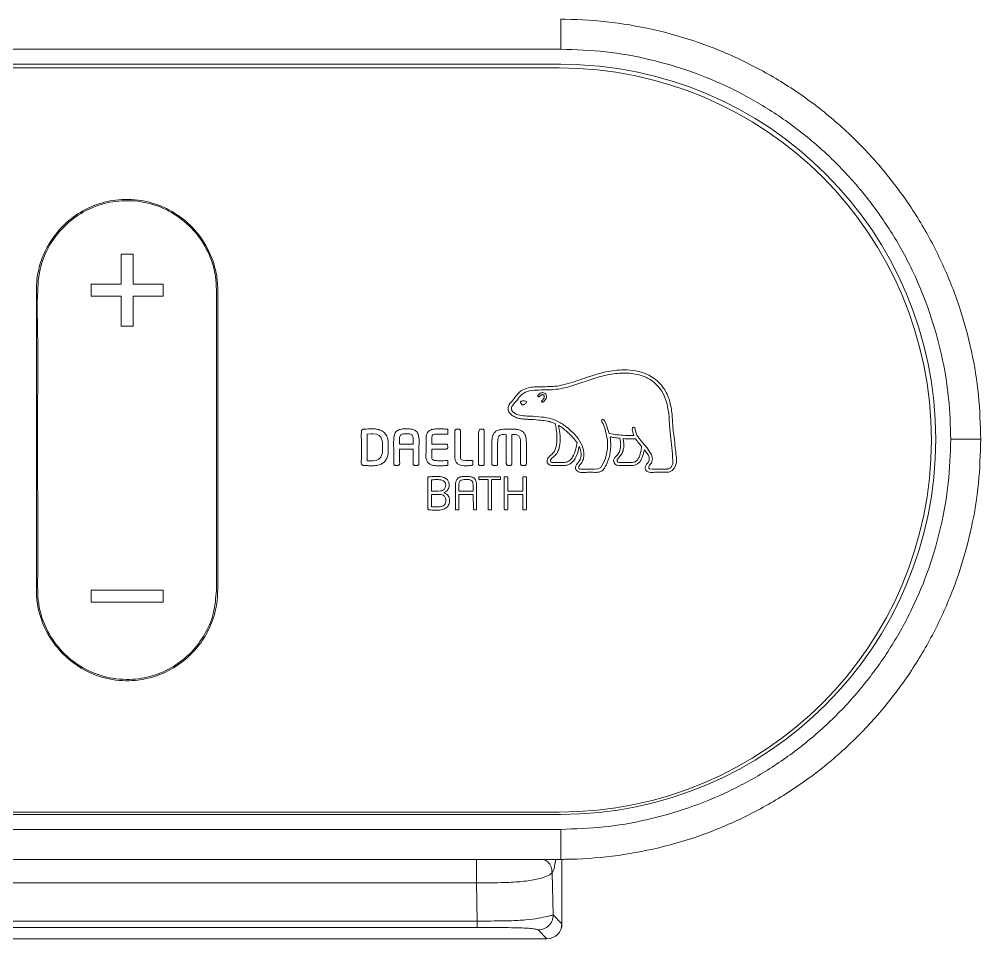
# Model space of a CAD drawing. Extents: x -1671 to 824, y 68 to 2359.
# Drawn here: x -716.7 to -652.6, y 946.9 to 1008.2 of the extents above; entities that cross this region are included whole.
import ezdxf

# ---------------------------------------------------------------- set-up
doc = ezdxf.new("R2010")
doc.units = 0
doc.header["$LTSCALE"] = 20
doc.header["$MEASUREMENT"] = 0
doc.layers.get('0').update_dxf_attribs({"linetype": 'CONTINUOUS'})

msp = doc.modelspace()

# ---------------------------------------------------------------- linework, layer by layer
at = {"color": 7, "linetype": 'Continuous', "lineweight": 15}
for p, q in [((-680.601, 1008.208), (-680.601, 1006.208)), ((-680.601, 1006.208), (-884.601, 1006.208)), ((-884.693, 1004.958), (-680.693, 1004.958)), ((-884.601, 1005.208), (-680.601, 1005.208)), ((-709.104, 992.558), (-709.904, 992.558)), ((-709.904, 992.558), (-709.904, 990.558)), ((-709.104, 990.558), (-709.104, 992.558)), ((-709.904, 990.558), (-711.904, 990.558)), ((-711.904, 990.558), (-711.904, 989.758)), ((-707.104, 990.558), (-709.104, 990.558)), ((-707.104, 989.758), (-707.104, 990.558)), ((-711.904, 989.758), (-709.904, 989.758)), ((-709.904, 989.758), (-709.904, 987.758)), ((-709.104, 987.758), (-709.104, 989.758)), ((-709.104, 989.758), (-707.104, 989.758)), ((-709.904, 987.758), (-709.104, 987.758)), ((-688.2, 980.885), (-688.125, 980.877)), ((-688.125, 980.877), (-688.125, 980.556)), ((-693.491, 978.782), (-693.491, 980.553)), ((-652.601, 980.208), (-654.601, 980.208)), ((-690.433, 979.889), (-691.34, 979.889)), ((-690.433, 979.552), (-691.34, 979.552)), ((-686.465, 978.79), (-686.465, 978.482)), ((-693.026, 978.446), (-693.335, 978.446)), ((-688.504, 978.446), (-688.894, 978.446)), ((-686.768, 978.446), (-687.061, 978.446)), ((-689.22, 976.755), (-689.22, 977.51)), ((-685.44, 977.518), (-686.016, 977.518)), ((-685.44, 975.543), (-685.44, 977.518)), ((-684.611, 977.533), (-685.206, 977.518)), ((-685.206, 977.518), (-685.206, 975.544)), ((-686.44, 976.75), (-687.386, 976.75)), ((-684.131, 976.753), (-683.121, 976.753)), ((-689.21, 975.707), (-689.22, 976.537)), ((-688.343, 976.664), (-688.397, 976.645)), ((-688.397, 976.645), (-688.343, 976.624)), ((-687.386, 976.538), (-687.386, 975.544)), ((-686.44, 976.538), (-687.386, 976.538)), ((-686.413, 975.524), (-686.44, 976.538)), ((-683.121, 976.538), (-684.131, 976.538)), ((-684.172, 975.503), (-684.343, 975.516)), ((-682.908, 975.516), (-683.081, 975.503)), ((-707.104, 970.158), (-711.904, 970.158)), ((-711.904, 970.158), (-711.904, 969.358)), ((-707.104, 969.358), (-707.104, 970.158)), ((-711.904, 969.358), (-707.104, 969.358)), ((-680.693, 955.358), (-884.693, 955.358)), ((-680.601, 955.208), (-884.601, 955.208)), ((-884.601, 954.208), (-680.601, 954.208)), ((-680.601, 954.208), (-680.601, 952.208)), ((-680.601, 952.208), (-884.601, 952.208)), ((-680.514, 947.914), (-680.514, 952.208)), ((-681.169, 951.328), (-681.1, 948.499)), ((-686.219, 950.64), (-878.983, 950.64)), ((-686.157, 948.095), (-686.219, 950.64)), ((-879.045, 948.095), (-686.157, 948.095)), ((-681.1, 948.499), (-680.515, 947.914)), ((-680.514, 947.914), (-680.515, 947.914)), ((-686.157, 947.669), (-879.045, 947.669)), ((-681.514, 946.914), (-682.099, 947.499)), ((-883.688, 946.914), (-681.514, 946.914)), ((-883.688, 946.914), (-681.514, 946.914)), ((-681.514, 946.914), (-681.514, 946.914))]:
    msp.add_line(p, q, dxfattribs=at)
at = {"color": 8, "linetype": 'Continuous', "lineweight": 15}
msp.add_line((-680.515, 947.914), (-680.515, 952.208), dxfattribs=at)
at = {"color": 7, "linetype": 'Continuous', "lineweight": 15, "flags": 128}
for points in [[(-673.402, 981.957), (-673.38, 981.638), (-673.362, 981.387)], [(-677.359, 980.603), (-677.602, 981.283), (-677.679, 981.433), (-677.697, 981.464), (-677.701, 981.471), (-677.702, 981.473), (-677.703, 981.473), (-677.703, 981.473), (-677.703, 981.473), (-677.703, 981.473), (-677.703, 981.473), (-677.703, 981.473), (-677.73, 981.505), (-677.763, 981.524), (-677.798, 981.528), (-677.831, 981.517), (-677.857, 981.491), (-677.87, 981.457), (-677.867, 981.413), (-677.86, 981.394), (-677.852, 981.379), (-677.843, 981.362), (-677.825, 981.33), (-677.777, 981.233), (-677.661, 980.948), (-677.482, 980.15), (-677.481, 979.578), (-677.615, 978.953), (-677.747, 978.629), (-677.917, 978.332), (-678.121, 978.228), (-678.376, 978.226), (-678.944, 978.226), (-679.193, 978.226), (-679.29, 978.226), (-679.359, 978.248), (-679.383, 978.271), (-679.4, 978.303), (-679.404, 978.344), (-679.39, 978.393), (-679.323, 978.496), (-679.3, 978.523), (-679.295, 978.529), (-679.294, 978.53), (-679.294, 978.53), (-679.294, 978.53), (-679.294, 978.53)], [(-693.491, 980.553), (-693.226, 980.569), (-693.145, 980.571), (-693.127, 980.571), (-693.123, 980.571), (-693.122, 980.571), (-693.122, 980.571), (-693.122, 980.571), (-693.122, 980.571), (-693.122, 980.571), (-693.122, 980.571), (-692.887, 980.547), (-692.708, 980.471), (-692.58, 980.342), (-692.483, 980.045), (-692.474, 979.676), (-692.483, 979.31), (-692.583, 979.011), (-692.712, 978.879), (-692.891, 978.801), (-693.122, 978.775)], [(-687.061, 978.446), (-687.286, 978.482), (-687.472, 978.575), (-687.566, 978.677), (-687.631, 978.818), (-687.661, 979.004), (-687.663, 979.06), (-687.663, 979.061), (-687.663, 979.061), (-687.663, 979.061), (-687.663, 979.061), (-687.663, 979.061), (-687.663, 979.061), (-687.663, 979.061), (-687.663, 979.06), (-687.663, 979.053), (-687.663, 979.046), (-687.663, 979.046), (-687.663, 979.046), (-687.663, 979.046), (-687.663, 979.046), (-687.663, 979.046), (-687.663, 979.046), (-687.663, 979.046), (-687.663, 979.046), (-687.663, 979.046), (-687.663, 979.065), (-687.663, 979.297), (-687.663, 979.456), (-687.663, 979.538), (-687.663, 979.727), (-687.663, 980.106), (-687.663, 980.516), (-687.663, 980.735), (-687.656, 980.793), (-687.612, 980.852), (-687.587, 980.871), (-687.561, 980.882), (-687.517, 980.882), (-687.445, 980.882), (-687.385, 980.88), (-687.355, 980.872), (-687.327, 980.861), (-687.307, 980.846), (-687.295, 980.834), (-687.287, 980.822), (-687.281, 980.801), (-687.279, 980.764), (-687.279, 980.652), (-687.279, 980.46), (-687.279, 980.086), (-687.279, 979.708), (-687.279, 979.284), (-687.277, 978.945), (-687.263, 978.904), (-687.239, 978.868), (-687.194, 978.835), (-687.127, 978.809), (-686.949, 978.788), (-686.841, 978.789), (-686.465, 978.79)], [(-673.28, 980.481), (-673.137, 979.237), (-673.129, 978.577), (-673.207, 978.398), (-673.286, 978.31), (-673.412, 978.242), (-673.48, 978.228), (-673.497, 978.226), (-673.501, 978.226), (-673.502, 978.226), (-673.502, 978.226), (-673.502, 978.226), (-673.502, 978.226), (-673.502, 978.226), (-673.502, 978.226), (-673.502, 978.226), (-674.486, 978.226), (-674.665, 978.233), (-674.692, 978.245), (-674.713, 978.263), (-674.727, 978.288), (-674.734, 978.32), (-674.719, 978.402), (-674.671, 978.478), (-674.551, 978.646), (-674.488, 978.911), (-674.541, 979.176), (-674.842, 979.64), (-675.2, 980.049), (-675.517, 980.474), (-675.622, 980.746), (-675.66, 980.975), (-675.682, 981.004), (-675.714, 981.019), (-675.755, 981.017), (-675.79, 980.998), (-675.812, 980.97), (-675.825, 980.932), (-675.827, 980.887), (-675.812, 980.76), (-675.72, 980.453)]]:
    msp.add_lwpolyline(points, dxfattribs=at)
at = {"color": 7, "linetype": 'Continuous', "lineweight": 15}
for centre, radius, start, end in [((-680.693, 980.158), 24.8, 270, 90), ((-680.601, 980.208), 25, 270, 90), ((-681.514, 947.914), 1, 270, 360), ((-681.516, 947.915), 1.001, 270.08202, 359.91798)]:
    msp.add_arc(centre, radius, start, end, dxfattribs=at)
for points, knots in [([(-680.601, 1008.208), (-680.5, 1008.208), (-679.352, 1008.204), (-677.152, 1008.051), (-674.05, 1007.489), (-671.028, 1006.585), (-668.13, 1005.34), (-665.389, 1003.782), (-662.837, 1001.929), (-660.514, 999.796), (-658.443, 997.418), (-656.648, 994.825), (-655.163, 992.043), (-653.994, 989.113), (-653.182, 986.136), (-652.691, 983.155), (-652.631, 981.19), (-652.601, 980.208)], [0, 0, 0, 0, 0.006865, 0.07838, 0.150122, 0.221637, 0.293151, 0.364894, 0.436409, 0.507923, 0.579666, 0.65118, 0.722695, 0.794438, 0.865952, 0.932976, 1, 1, 1, 1]), ([(-680.601, 1006.208), (-679.6, 1006.175), (-677.625, 1006.11), (-674.714, 1005.582), (-671.903, 1004.766), (-669.2, 1003.637), (-666.645, 1002.207), (-664.265, 1000.502), (-662.088, 998.543), (-660.15, 996.347), (-658.468, 993.951), (-657.062, 991.382), (-655.96, 988.668), (-655.171, 985.85), (-654.687, 983.016), (-654.629, 981.125), (-654.601, 980.208)], [0, 0, 0, 0, 0.073525, 0.14504, 0.216784, 0.288299, 0.359814, 0.431558, 0.503073, 0.574588, 0.646331, 0.717847, 0.789362, 0.861105, 0.93262, 1, 1, 1, 1]), ([(-715.548, 990.126), (-715.541, 990.369), (-715.528, 990.835), (-715.406, 991.512), (-715.223, 992.148), (-714.8, 993.173), (-713.98, 994.337), (-712.641, 995.392), (-711.215, 996.024), (-709.588, 996.281), (-707.881, 996.066), (-706.271, 995.34), (-704.94, 994.213), (-703.966, 992.764), (-703.569, 991.494), (-703.479, 990.678), (-703.461, 990.363), (-703.459, 990.091), (-703.46, 989.799), (-703.46, 989.478), (-703.46, 988.004), (-703.46, 983.805), (-703.46, 978.466), (-703.46, 974.228), (-703.46, 972.657), (-703.46, 972.167), (-703.46, 971.678), (-703.46, 971.189), (-703.461, 970.693), (-703.456, 970.114), (-703.483, 969.468), (-703.607, 968.778), (-703.798, 968.13), (-704.057, 967.516), (-704.38, 966.94), (-704.761, 966.404), (-705.387, 965.698), (-706.369, 964.923), (-707.794, 964.293), (-709.421, 964.035), (-711.128, 964.25), (-712.737, 964.976), (-714.068, 966.103), (-715.042, 967.553), (-715.439, 968.822), (-715.529, 969.638), (-715.547, 969.954), (-715.549, 970.226), (-715.548, 970.518), (-715.548, 970.839), (-715.548, 972.313), (-715.548, 976.512), (-715.548, 981.851), (-715.548, 986.089), (-715.548, 987.66), (-715.548, 988.149), (-715.548, 988.639), (-715.548, 989.128), (-715.548, 989.624), (-715.548, 989.957), (-715.548, 990.126)], [0, 0, 0, 0, 0.009334, 0.017964, 0.02643, 0.034795, 0.060631, 0.080164, 0.09987, 0.120082, 0.142929, 0.165171, 0.187222, 0.209286, 0.231646, 0.23763, 0.240908, 0.243821, 0.248101, 0.252158, 0.256216, 0.30491, 0.413983, 0.461976, 0.46826, 0.474545, 0.48083, 0.487115, 0.493399, 0.499936, 0.50946, 0.518257, 0.526891, 0.535423, 0.543885, 0.552303, 0.560697, 0.580238, 0.599947, 0.62015, 0.642985, 0.665224, 0.687278, 0.709344, 0.7317, 0.737685, 0.740963, 0.743883, 0.748157, 0.752215, 0.756272, 0.804966, 0.91404, 0.962032, 0.968317, 0.974601, 0.980886, 0.987171, 0.993456, 1, 1, 1, 1]), ([(-703.548, 970.158), (-703.588, 969.633), (-703.666, 968.6), (-704.282, 967.172), (-705.194, 965.959), (-706.383, 965.012), (-707.791, 964.382), (-709.405, 964.125), (-711.097, 964.329), (-712.691, 965.033), (-714.003, 966.138), (-714.957, 967.568), (-715.493, 969.269), (-715.45, 971.107), (-715.462, 972.99), (-715.455, 977.111), (-715.48, 981.713), (-715.434, 986.802), (-715.538, 989.559), (-715.336, 991.716), (-714.727, 993.143), (-713.813, 994.356), (-712.624, 995.304), (-711.216, 995.934), (-709.602, 996.191), (-707.911, 995.987), (-706.317, 995.283), (-705.005, 994.178), (-704.051, 992.748), (-703.515, 991.046), (-703.557, 989.209), (-703.546, 987.326), (-703.554, 980.966), (-703.551, 975.244), (-703.548, 970.158)], [0, 0, 0, 0, 0.020307, 0.039958, 0.059348, 0.078727, 0.098336, 0.118551, 0.141416, 0.163475, 0.185254, 0.207097, 0.229394, 0.253243, 0.277919, 0.302594, 0.413142, 0.456571, 0.5, 0.520307, 0.539959, 0.55935, 0.57873, 0.598341, 0.618557, 0.641422, 0.663478, 0.685256, 0.707097, 0.729394, 0.753243, 0.777919, 0.802594, 1, 1, 1, 1]), ([(-683.679, 982.944), (-683.581, 983.089), (-683.381, 983.385), (-682.907, 983.614), (-682.469, 983.699), (-682.187, 983.708), (-682.004, 983.71), (-681.811, 983.713), (-681.456, 983.715), (-680.973, 983.728), (-680.395, 983.838), (-679.783, 984.017), (-679.105, 984.248), (-678.383, 984.496), (-677.474, 984.747), (-676.533, 984.867), (-675.606, 984.791), (-674.921, 984.606), (-674.377, 984.295), (-674.026, 983.988), (-673.666, 983.547), (-673.336, 982.902), (-673.238, 982.3), (-673.185, 981.981)], [0, 0, 0, 0, 0.041489, 0.084622, 0.121707, 0.148586, 0.152291, 0.165637, 0.195186, 0.237564, 0.28149, 0.336249, 0.390793, 0.453613, 0.519816, 0.617333, 0.679623, 0.74258, 0.786241, 0.829066, 0.853955, 0.922673, 1, 1, 1, 1]), ([(-683.488, 982.84), (-683.391, 982.977), (-683.189, 983.261), (-682.649, 983.467), (-682.073, 983.5), (-681.292, 983.489), (-680.335, 983.595), (-679.251, 983.969), (-678.181, 984.342), (-677.108, 984.596), (-676.022, 984.65), (-675.062, 984.456), (-674.319, 984.005), (-673.839, 983.435), (-673.525, 982.737), (-673.445, 982.227), (-673.402, 981.957)], [0, 0, 0, 0, 0.041378, 0.086218, 0.138738, 0.186761, 0.282697, 0.379007, 0.474694, 0.5679, 0.655401, 0.746871, 0.809711, 0.870514, 0.931557, 1, 1, 1, 1]), ([(-682.106, 983.058), (-682.11, 983.063), (-682.119, 983.073), (-682.125, 983.093), (-682.125, 983.113), (-682.119, 983.138), (-682.1, 983.16), (-682.049, 983.21), (-681.969, 983.272), (-681.845, 983.324), (-681.723, 983.317), (-681.631, 983.257), (-681.568, 983.182), (-681.539, 983.088), (-681.553, 982.976), (-681.605, 982.861), (-681.683, 982.754), (-681.753, 982.708), (-681.784, 982.687)], [0, 0, 0, 0, 0.014914, 0.029805, 0.045073, 0.060689, 0.087504, 0.109778, 0.222587, 0.315704, 0.409886, 0.487508, 0.559043, 0.629045, 0.704483, 0.811116, 0.914405, 1, 1, 1, 1]), ([(-681.693, 983.031), (-681.692, 983.053), (-681.691, 983.095), (-681.725, 983.146), (-681.769, 983.176), (-681.818, 983.187), (-681.866, 983.178), (-681.921, 983.151), (-681.969, 983.113), (-682, 983.08), (-682.01, 983.069)], [0, 0, 0, 0, 0.142595, 0.273555, 0.386071, 0.493037, 0.597006, 0.702213, 0.895207, 1, 1, 1, 1]), ([(-680.979, 981.253), (-681.067, 981.291), (-681.258, 981.374), (-681.627, 981.451), (-682.125, 981.501), (-682.595, 981.528), (-682.959, 981.552), (-683.169, 981.557), (-683.381, 981.591), (-683.611, 981.666), (-683.84, 981.792), (-684.003, 981.948), (-684.091, 982.096), (-684.107, 982.214), (-684.105, 982.332), (-684.065, 982.46), (-683.973, 982.615), (-683.819, 982.755), (-683.725, 982.882), (-683.679, 982.944)], [0, 0, 0, 0, 0.066662, 0.144191, 0.260421, 0.414844, 0.471235, 0.514119, 0.560532, 0.620279, 0.681506, 0.74048, 0.775263, 0.798437, 0.822281, 0.8568, 0.890129, 0.946816, 1, 1, 1, 1]), ([(-679.294, 978.53), (-679.227, 978.621), (-679.096, 978.801), (-679.012, 979.252), (-679.138, 979.827), (-679.524, 980.401), (-680.023, 980.9), (-680.611, 981.341), (-681.311, 981.642), (-682.078, 981.712), (-682.74, 981.761), (-683.331, 981.774), (-683.686, 981.928), (-683.849, 982.108), (-683.896, 982.215), (-683.883, 982.338), (-683.755, 982.559), (-683.607, 982.715), (-683.488, 982.84)], [0, 0, 0, 0, 0.043339, 0.085508, 0.173786, 0.264565, 0.351273, 0.44772, 0.549012, 0.642639, 0.745569, 0.807758, 0.872524, 0.88713, 0.901725, 0.916555, 0.933078, 1, 1, 1, 1]), ([(-683.248, 982.734), (-683.253, 982.733), (-683.26, 982.73), (-683.269, 982.723), (-683.275, 982.714), (-683.278, 982.703), (-683.279, 982.692), (-683.278, 982.685), (-683.278, 982.683)], [0, 0, 0, 0, 0.201186, 0.37043, 0.52231, 0.662868, 0.916699, 1, 1, 1, 1]), ([(-683.278, 982.683), (-683.278, 982.683), (-683.278, 982.683), (-683.278, 982.681), (-683.274, 982.664), (-683.26, 982.622), (-683.227, 982.574), (-683.196, 982.53), (-683.165, 982.509), (-683.132, 982.502), (-683.106, 982.505), (-683.089, 982.509), (-683.085, 982.51), (-683.085, 982.511), (-683.084, 982.511)], [0, 0, 0, 0, 0.000111, 0.001717, 0.02723, 0.171339, 0.453523, 0.616496, 0.725403, 0.823822, 0.95709, 0.99068, 0.998006, 1, 1, 1, 1]), ([(-682.879, 982.73), (-682.926, 982.744), (-683.011, 982.77), (-683.128, 982.766), (-683.203, 982.751), (-683.238, 982.739), (-683.248, 982.735), (-683.248, 982.734), (-683.248, 982.734)], [0, 0, 0, 0, 0.390878, 0.701904, 0.916875, 0.994046, 0.998379, 1, 1, 1, 1]), ([(-683.084, 982.511), (-683.084, 982.511), (-683.084, 982.511), (-683.074, 982.514), (-683.047, 982.527), (-682.997, 982.558), (-682.939, 982.611), (-682.896, 982.659), (-682.875, 982.692), (-682.87, 982.705), (-682.869, 982.713), (-682.87, 982.719), (-682.872, 982.723), (-682.874, 982.726), (-682.877, 982.728), (-682.878, 982.729), (-682.879, 982.73)], [0, 0, 0, 0, 0.00041, 0.006296, 0.095569, 0.280255, 0.553776, 0.818317, 0.877649, 0.919299, 0.939993, 0.956703, 0.970524, 0.983235, 0.992931, 1, 1, 1, 1]), ([(-682.01, 983.069), (-682.018, 983.062), (-682.034, 983.049), (-682.062, 983.043), (-682.087, 983.046), (-682.1, 983.054), (-682.106, 983.058)], [0, 0, 0, 0, 0.290987, 0.573696, 0.787742, 1, 1, 1, 1]), ([(-681.872, 982.713), (-681.874, 982.722), (-681.879, 982.741), (-681.869, 982.768), (-681.854, 982.789), (-681.841, 982.799), (-681.834, 982.803)], [0, 0, 0, 0, 0.268043, 0.543837, 0.770312, 1, 1, 1, 1]), ([(-681.784, 982.687), (-681.794, 982.683), (-681.812, 982.677), (-681.839, 982.681), (-681.861, 982.693), (-681.868, 982.706), (-681.872, 982.713)], [0, 0, 0, 0, 0.290935, 0.568733, 0.781151, 1, 1, 1, 1]), ([(-681.834, 982.803), (-681.818, 982.817), (-681.78, 982.848), (-681.725, 982.923), (-681.705, 982.989), (-681.693, 983.031)], [0, 0, 0, 0, 0.236371, 0.531488, 1, 1, 1, 1]), ([(-673.185, 981.981), (-673.177, 981.866), (-673.163, 981.672), (-673.15, 981.477), (-673.144, 981.396)], [0, 0, 0, 0, 0.587323, 1, 1, 1, 1]), ([(-681.503, 978.796), (-681.489, 978.852), (-681.461, 978.962), (-681.35, 979.078), (-681.187, 979.203), (-681.014, 979.379), (-680.905, 979.677), (-680.836, 980.092), (-680.852, 980.57), (-680.91, 980.99), (-680.963, 981.191), (-680.979, 981.253)], [0, 0, 0, 0, 0.064069, 0.125685, 0.174529, 0.296276, 0.394553, 0.525259, 0.767784, 0.927958, 1, 1, 1, 1]), ([(-673.362, 981.387), (-673.355, 981.244), (-673.34, 980.941), (-673.301, 980.64), (-673.28, 980.481)], [0, 0, 0, 0, 0.471159, 1, 1, 1, 1]), ([(-673.144, 981.396), (-673.141, 981.334), (-673.135, 981.195), (-673.114, 980.899), (-673.084, 980.667), (-673.063, 980.51)], [0, 0, 0, 0, 0.211005, 0.466856, 1, 1, 1, 1]), ([(-693.774, 978.471), (-693.788, 978.475), (-693.813, 978.482), (-693.846, 978.505), (-693.87, 978.535), (-693.903, 978.652), (-693.863, 978.967), (-693.891, 979.466), (-693.875, 980.073), (-693.896, 980.502), (-693.884, 980.749), (-693.87, 980.807), (-693.844, 980.844), (-693.811, 980.864), (-693.685, 980.893), (-693.491, 980.893), (-693.194, 980.905), (-692.892, 980.902), (-692.577, 980.816), (-692.329, 980.643), (-692.179, 980.411), (-692.113, 980.17), (-692.086, 979.966), (-692.095, 979.794), (-692.093, 979.666), (-692.094, 979.549), (-692.092, 979.354), (-692.12, 979.092), (-692.247, 978.807), (-692.447, 978.606), (-692.716, 978.48), (-692.918, 978.458), (-693.026, 978.446)], [0, 0, 0, 0, 0.006094, 0.011735, 0.017167, 0.023013, 0.064671, 0.154589, 0.244508, 0.332614, 0.344266, 0.353586, 0.358701, 0.363659, 0.370168, 0.415731, 0.448535, 0.501882, 0.548589, 0.590558, 0.632705, 0.667466, 0.7002, 0.723382, 0.743364, 0.756685, 0.775176, 0.82967, 0.87127, 0.910628, 0.952251, 1, 1, 1, 1]), ([(-691.627, 978.467), (-691.639, 978.471), (-691.659, 978.476), (-691.684, 978.487), (-691.705, 978.505), (-691.72, 978.535), (-691.729, 978.581), (-691.725, 978.801), (-691.695, 979.378), (-691.77, 980.026), (-691.683, 980.586), (-691.493, 980.812), (-691.209, 980.901), (-690.909, 980.903), (-690.61, 980.905), (-690.323, 980.834), (-690.11, 980.629), (-690.025, 980.244), (-690.052, 979.768), (-690.065, 979.196), (-690.049, 978.801), (-690.046, 978.577), (-690.057, 978.531), (-690.069, 978.507), (-690.088, 978.49), (-690.113, 978.478), (-690.133, 978.472), (-690.145, 978.468)], [0, 0, 0, 0, 0.006139, 0.010283, 0.013249, 0.019637, 0.02608, 0.036111, 0.127375, 0.309753, 0.355273, 0.400459, 0.445917, 0.496758, 0.54747, 0.592979, 0.638159, 0.683636, 0.781281, 0.872479, 0.963743, 0.976512, 0.981563, 0.986605, 0.989613, 0.993812, 1, 1, 1, 1]), ([(-691.34, 979.889), (-691.34, 979.991), (-691.341, 980.139), (-691.338, 980.323), (-691.316, 980.435), (-691.254, 980.52), (-691.102, 980.574), (-690.887, 980.558), (-690.671, 980.574), (-690.519, 980.52), (-690.451, 980.425), (-690.432, 980.289), (-690.434, 980.106), (-690.433, 979.969), (-690.433, 979.889)], [0, 0, 0, 0, 0.1503502, 0.2187715, 0.2710007, 0.3173069, 0.3661077, 0.5001382, 0.634079, 0.6829051, 0.7292727, 0.7986308, 0.8818677, 1, 1, 1, 1]), ([(-688.894, 978.446), (-688.978, 978.453), (-689.13, 978.465), (-689.332, 978.543), (-689.481, 978.675), (-689.566, 978.88), (-689.599, 979.089), (-689.542, 979.514), (-689.576, 979.873), (-689.575, 980.204), (-689.576, 980.326), (-689.562, 980.499), (-689.461, 980.706), (-689.262, 980.846), (-689.051, 980.894), (-688.894, 980.903), (-688.817, 980.903), (-688.683, 980.902), (-688.481, 980.9), (-688.286, 980.89), (-688.2, 980.885)], [0, 0, 0, 0, 0.062406, 0.11406, 0.1601, 0.207487, 0.277507, 0.31585, 0.52834, 0.546047, 0.563755, 0.619983, 0.675151, 0.730295, 0.795922, 0.835017, 0.848704, 0.853335, 0.935707, 1, 1, 1, 1]), ([(-686.02, 980.863), (-685.969, 980.87), (-685.896, 980.881), (-685.811, 980.884), (-685.767, 980.872), (-685.735, 980.859), (-685.709, 980.829), (-685.7, 980.789), (-685.691, 980.675), (-685.712, 980.21), (-685.696, 979.582), (-685.698, 978.963), (-685.699, 978.678), (-685.698, 978.559), (-685.708, 978.505), (-685.731, 978.476), (-685.758, 978.465), (-685.82, 978.46), (-685.903, 978.463), (-685.994, 978.464), (-686.05, 978.488), (-686.074, 978.524), (-686.081, 978.562), (-686.087, 978.636), (-686.081, 978.786), (-686.084, 979.08), (-686.082, 979.45), (-686.084, 979.851), (-686.076, 980.212), (-686.104, 980.555), (-686.046, 980.767), (-686.02, 980.863)], [0, 0, 0, 0, 0.0286951, 0.0411689, 0.0462774, 0.0540763, 0.060184, 0.0673532, 0.0764313, 0.1239271, 0.3252835, 0.4259617, 0.4682466, 0.4831654, 0.4927741, 0.4979193, 0.5027796, 0.5083544, 0.5326712, 0.5487877, 0.5590035, 0.564748, 0.5718485, 0.5805872, 0.6058784, 0.6554346, 0.7440314, 0.8111503, 0.8782691, 0.9453879, 1, 1, 1, 1]), ([(-684.229, 980.537), (-684.348, 980.54), (-684.504, 980.543), (-684.686, 980.47), (-684.766, 980.359), (-684.798, 980.169), (-684.803, 979.987), (-684.802, 979.447), (-684.804, 978.985), (-684.803, 978.536), (-684.813, 978.506), (-684.83, 978.482), (-684.865, 978.468), (-684.923, 978.46), (-684.995, 978.467), (-685.064, 978.454), (-685.112, 978.47), (-685.139, 978.487), (-685.174, 978.511), (-685.194, 978.56), (-685.192, 978.627), (-685.191, 978.747), (-685.189, 979.158), (-685.19, 979.553), (-685.19, 979.963), (-685.187, 980.172), (-685.149, 980.426), (-685.045, 980.631), (-684.913, 980.752), (-684.738, 980.83), (-684.447, 980.886), (-684.06, 980.897), (-683.65, 980.888), (-683.327, 980.83), (-683.101, 980.718), (-682.962, 980.519), (-682.894, 980.247), (-682.886, 980.013), (-682.886, 979.808), (-682.886, 979.591), (-682.886, 979.254), (-682.886, 978.918), (-682.876, 978.673), (-682.879, 978.563), (-682.906, 978.504), (-682.949, 978.472), (-683.036, 978.45), (-683.131, 978.449), (-683.206, 978.468), (-683.245, 978.49), (-683.266, 978.53), (-683.278, 978.595), (-683.282, 978.723), (-683.27, 978.968), (-683.275, 979.302), (-683.277, 979.728), (-683.263, 980.063), (-683.31, 980.304), (-683.36, 980.403), (-683.458, 980.486), (-683.628, 980.53), (-683.767, 980.532), (-683.847, 980.534)], [0, 0, 0, 0, 0.029324, 0.038547, 0.0471, 0.062054, 0.085431, 0.092707, 0.196192, 0.201706, 0.203033, 0.20411, 0.209002, 0.211621, 0.218775, 0.22699, 0.228267, 0.231298, 0.234918, 0.238544, 0.244066, 0.251254, 0.268552, 0.346162, 0.3498, 0.370428, 0.398233, 0.412889, 0.426721, 0.441808, 0.460128, 0.50005, 0.537921, 0.561937, 0.58127, 0.598963, 0.62043, 0.650096, 0.657169, 0.67134, 0.704082, 0.741069, 0.754883, 0.765205, 0.767931, 0.770797, 0.777997, 0.789969, 0.793985, 0.797183, 0.800605, 0.804952, 0.813592, 0.832187, 0.866191, 0.896545, 0.938426, 0.948881, 0.95747, 0.96555, 0.979923, 1, 1, 1, 1]), ([(-679.512, 979.992), (-679.535, 979.849), (-679.589, 979.517), (-679.737, 979.109), (-679.962, 978.812), (-680.205, 978.662), (-680.494, 978.669), (-680.771, 978.666), (-680.99, 978.669), (-681.134, 978.665), (-681.211, 978.673), (-681.252, 978.706), (-681.273, 978.733), (-681.286, 978.767), (-681.29, 978.814), (-681.266, 978.865), (-681.23, 978.907), (-681.201, 978.934), (-681.186, 978.946), (-681.11, 979.005), (-680.949, 979.14), (-680.739, 979.448), (-680.619, 979.961), (-680.636, 980.542), (-680.708, 980.954), (-680.738, 981.126)], [0, 0, 0, 0, 0.083208, 0.192178, 0.244419, 0.29404, 0.348381, 0.405726, 0.453896, 0.47282, 0.489446, 0.49585, 0.502379, 0.509153, 0.516446, 0.528275, 0.540327, 0.548458, 0.550537, 0.551288, 0.603408, 0.67021, 0.760621, 0.899713, 1, 1, 1, 1]), ([(-680.738, 981.126), (-680.738, 981.126), (-680.735, 981.125), (-680.695, 981.101), (-680.481, 980.963), (-680.035, 980.625), (-679.707, 980.228), (-679.512, 979.992)], [0, 0, 0, 0, 0.000419, 0.00581, 0.084243, 0.454581, 1, 1, 1, 1]), ([(-675.72, 980.453), (-676.099, 980.459), (-676.65, 980.468), (-677.191, 980.571), (-677.359, 980.603)], [0, 0, 0, 0, 0.688365, 1, 1, 1, 1]), ([(-688.125, 980.556), (-688.341, 980.558), (-688.652, 980.562), (-688.989, 980.553), (-689.112, 980.51), (-689.153, 980.482), (-689.199, 980.398), (-689.187, 980.27), (-689.191, 980.085), (-689.19, 979.964), (-689.19, 979.886)], [0, 0, 0, 0, 0.397504, 0.571943, 0.606688, 0.634962, 0.659453, 0.778758, 0.858178, 1, 1, 1, 1]), ([(-683.847, 980.534), (-683.853, 979.933), (-683.859, 979.286), (-683.845, 978.623), (-683.855, 978.554), (-683.867, 978.519), (-683.89, 978.491), (-683.928, 978.473), (-683.979, 978.464), (-684.04, 978.462), (-684.1, 978.464), (-684.151, 978.473), (-684.188, 978.492), (-684.213, 978.524), (-684.225, 978.567), (-684.23, 978.638), (-684.222, 979.296), (-684.226, 979.936), (-684.229, 980.537)], [0, 0, 0, 0, 0.409197, 0.440539, 0.449476, 0.457017, 0.464886, 0.473669, 0.484975, 0.499922, 0.514838, 0.526082, 0.534816, 0.542703, 0.552599, 0.564984, 0.590803, 1, 1, 1, 1]), ([(-680.601, 952.208), (-680.5, 952.208), (-679.352, 952.212), (-677.152, 952.365), (-674.05, 952.927), (-671.028, 953.831), (-668.13, 955.076), (-665.389, 956.634), (-662.837, 958.487), (-660.514, 960.62), (-658.443, 962.998), (-656.648, 965.591), (-655.163, 968.373), (-653.994, 971.303), (-653.182, 974.28), (-652.691, 977.26), (-652.631, 979.225), (-652.601, 980.208)], [0, 0, 0, 0, 0.006865, 0.07838, 0.150122, 0.221637, 0.293151, 0.364894, 0.436408, 0.507923, 0.579666, 0.65118, 0.722695, 0.794438, 0.865952, 0.932976, 1, 1, 1, 1]), ([(-654.601, 980.208), (-654.633, 979.234), (-654.698, 977.284), (-655.209, 974.398), (-656.013, 971.583), (-657.141, 968.88), (-658.56, 966.319), (-660.255, 963.931), (-662.212, 961.753), (-664.399, 959.806), (-666.789, 958.114), (-669.358, 956.707), (-672.066, 955.592), (-674.867, 954.796), (-677.724, 954.301), (-679.642, 954.239), (-680.601, 954.208)], [0, 0, 0, 0, 0.071515, 0.143259, 0.214774, 0.286289, 0.358033, 0.429548, 0.501063, 0.572807, 0.644322, 0.715837, 0.787581, 0.859096, 0.929548, 1, 1, 1, 1]), ([(-677.309, 980.372), (-677.283, 980.155), (-677.229, 979.697), (-677.34, 979.069), (-677.505, 978.612), (-677.639, 978.366), (-677.719, 978.224), (-677.836, 978.094), (-678.094, 977.983), (-678.434, 978.015), (-678.804, 978.015), (-679.083, 977.983), (-679.289, 978.001), (-679.429, 978.026), (-679.535, 978.107), (-679.594, 978.2), (-679.618, 978.285), (-679.612, 978.376), (-679.574, 978.487), (-679.508, 978.588), (-679.446, 978.651), (-679.422, 978.674)], [0, 0, 0, 0, 0.136881, 0.2888, 0.395108, 0.440786, 0.464224, 0.497604, 0.548793, 0.633244, 0.707937, 0.782146, 0.808615, 0.837501, 0.870597, 0.888083, 0.906092, 0.925355, 0.944636, 0.97932, 1, 1, 1, 1]), ([(-676.655, 980.273), (-676.789, 980.289), (-677.008, 980.316), (-677.225, 980.357), (-677.309, 980.372)], [0, 0, 0, 0, 0.61149, 1, 1, 1, 1]), ([(-676.765, 978.945), (-676.701, 979.012), (-676.562, 979.157), (-676.432, 979.436), (-676.385, 979.741), (-676.398, 979.94), (-676.404, 980.036)], [0, 0, 0, 0, 0.232914, 0.500679, 0.758227, 1, 1, 1, 1]), ([(-676.61, 980.014), (-676.617, 980.059), (-676.632, 980.145), (-676.647, 980.232), (-676.655, 980.273)], [0, 0, 0, 0, 0.518249, 1, 1, 1, 1]), ([(-676.6, 979.874), (-676.602, 979.905), (-676.604, 979.952), (-676.608, 979.999), (-676.61, 980.014)], [0, 0, 0, 0, 0.66781, 1, 1, 1, 1]), ([(-676.441, 980.256), (-676.288, 980.246), (-676.012, 980.228), (-675.736, 980.239), (-675.612, 980.244)], [0, 0, 0, 0, 0.55326, 1, 1, 1, 1]), ([(-676.404, 980.036), (-676.41, 980.067), (-676.422, 980.14), (-676.434, 980.214), (-676.441, 980.256)], [0, 0, 0, 0, 0.427098, 1, 1, 1, 1]), ([(-675.612, 980.244), (-675.543, 980.145), (-675.417, 979.967), (-675.273, 979.803), (-675.209, 979.731)], [0, 0, 0, 0, 0.55483, 1, 1, 1, 1]), ([(-673.063, 980.51), (-673.036, 980.277), (-672.987, 979.856), (-672.924, 979.268), (-672.861, 978.818), (-672.922, 978.476), (-673.039, 978.255), (-673.196, 978.099), (-673.353, 978.031), (-673.468, 978.005), (-673.582, 978.013), (-673.789, 978.007), (-674.119, 978.013), (-674.448, 978.002), (-674.72, 978.001), (-674.87, 978.078), (-674.939, 978.182), (-674.966, 978.264), (-674.964, 978.358), (-674.895, 978.551), (-674.691, 978.722), (-674.699, 979.033), (-674.834, 979.268), (-674.956, 979.426), (-675.025, 979.516)], [0, 0, 0, 0, 0.1209483, 0.2189042, 0.3054859, 0.3536919, 0.3953973, 0.4323007, 0.4652904, 0.4825032, 0.4924549, 0.524207, 0.5895096, 0.6625374, 0.6941124, 0.729106, 0.7431949, 0.7576821, 0.7731535, 0.790703, 0.8621363, 0.8970346, 0.9409973, 1, 1, 1, 1]), ([(-691.34, 979.552), (-691.347, 979.282), (-691.355, 978.944), (-691.323, 978.583), (-691.357, 978.509), (-691.372, 978.493), (-691.397, 978.479), (-691.418, 978.473), (-691.431, 978.469)], [0, 0, 0, 0, 0.72737, 0.908855, 0.923993, 0.940756, 0.96412, 1, 1, 1, 1]), ([(-690.341, 978.468), (-690.354, 978.472), (-690.375, 978.478), (-690.4, 978.491), (-690.415, 978.506), (-690.45, 978.579), (-690.416, 978.943), (-690.426, 979.281), (-690.433, 979.552)], [0, 0, 0, 0, 0.035546, 0.058598, 0.075161, 0.090246, 0.272194, 1, 1, 1, 1]), ([(-689.19, 979.554), (-689.186, 979.425), (-689.18, 979.242), (-689.201, 979.032), (-689.186, 978.921), (-689.13, 978.838), (-689.015, 978.797), (-688.87, 978.783), (-688.57, 978.777), (-688.319, 978.785), (-688.125, 978.79)], [0, 0, 0, 0, 0.222777, 0.316908, 0.364568, 0.412446, 0.481213, 0.566002, 0.664848, 1, 1, 1, 1]), ([(-689.19, 979.886), (-688.998, 979.886), (-688.721, 979.884), (-688.413, 979.889), (-688.275, 979.891), (-688.21, 979.886), (-688.168, 979.866), (-688.143, 979.832), (-688.131, 979.781), (-688.128, 979.717), (-688.129, 979.654), (-688.14, 979.603), (-688.167, 979.572), (-688.208, 979.555), (-688.267, 979.551), (-688.362, 979.551), (-688.522, 979.556), (-688.805, 979.553), (-689.039, 979.554), (-689.19, 979.554)], [0, 0, 0, 0, 0.243199, 0.352527, 0.391616, 0.418869, 0.43434, 0.4498, 0.470457, 0.500703, 0.530606, 0.550596, 0.565671, 0.581168, 0.605384, 0.639737, 0.701797, 0.808912, 1, 1, 1, 1]), ([(-679.366, 979.757), (-679.424, 979.466), (-679.515, 979.014), (-679.879, 978.604), (-680.131, 978.491), (-680.258, 978.472), (-680.332, 978.464), (-680.388, 978.465), (-680.45, 978.464), (-680.538, 978.464), (-680.679, 978.464), (-680.858, 978.464), (-681.017, 978.464), (-681.111, 978.465), (-681.18, 978.464), (-681.262, 978.469), (-681.36, 978.502), (-681.433, 978.558), (-681.48, 978.628), (-681.505, 978.709), (-681.504, 978.766), (-681.503, 978.796)], [0, 0, 0, 0, 0.28057, 0.436055, 0.504706, 0.541105, 0.560061, 0.575662, 0.594927, 0.619832, 0.66108, 0.730276, 0.791944, 0.813746, 0.821264, 0.858359, 0.892329, 0.919249, 0.945331, 0.971953, 1, 1, 1, 1]), ([(-679.422, 978.674), (-679.366, 978.758), (-679.251, 978.928), (-679.206, 979.322), (-679.304, 979.589), (-679.366, 979.757)], [0, 0, 0, 0, 0.2616176, 0.5346524, 1, 1, 1, 1]), ([(-675.025, 979.516), (-675.062, 979.34), (-675.127, 979.025), (-675.317, 978.68), (-675.53, 978.537), (-675.679, 978.483), (-675.795, 978.463), (-675.861, 978.464), (-675.901, 978.464), (-676.132, 978.465), (-676.414, 978.463), (-676.723, 978.462), (-676.876, 978.478), (-677.007, 978.571), (-677.056, 978.689), (-677.073, 978.769), (-677.075, 978.799), (-677.073, 978.808), (-677.073, 978.812)], [0, 0, 0, 0, 0.1875342, 0.3344325, 0.39169, 0.4502635, 0.4979997, 0.5130549, 0.5189991, 0.5399958, 0.7531032, 0.8107523, 0.8629581, 0.9098366, 0.9696286, 0.989804, 0.9956285, 1, 1, 1, 1]), ([(-676.908, 979.092), (-676.825, 979.181), (-676.691, 979.324), (-676.615, 979.609), (-676.605, 979.778), (-676.6, 979.874)], [0, 0, 0, 0, 0.412137, 0.667966, 1, 1, 1, 1]), ([(-675.209, 979.731), (-675.21, 979.722), (-675.212, 979.7), (-675.218, 979.638), (-675.238, 979.488), (-675.283, 979.271), (-675.37, 979.022), (-675.489, 978.815), (-675.699, 978.651), (-675.985, 978.674), (-676.271, 978.663), (-676.528, 978.678), (-676.706, 978.648), (-676.796, 978.689), (-676.825, 978.719), (-676.843, 978.757), (-676.85, 978.805), (-676.832, 978.857), (-676.803, 978.9), (-676.78, 978.929), (-676.768, 978.942), (-676.765, 978.945)], [0, 0, 0, 0, 0.009607, 0.026099, 0.071299, 0.184704, 0.281261, 0.373738, 0.45824, 0.571817, 0.688903, 0.791705, 0.871503, 0.887151, 0.902583, 0.918502, 0.935614, 0.957375, 0.979907, 0.99498, 1, 1, 1, 1]), ([(-693.122, 978.775), (-693.185, 978.776), (-693.308, 978.778), (-693.431, 978.781), (-693.491, 978.782)], [0, 0, 0, 0, 0.508283, 1, 1, 1, 1]), ([(-688.125, 978.79), (-688.125, 978.729), (-688.126, 978.62), (-688.131, 978.511), (-688.133, 978.463)], [0, 0, 0, 0, 0.559294, 1, 1, 1, 1]), ([(-677.073, 978.812), (-677.063, 978.847), (-677.045, 978.916), (-676.983, 979.008), (-676.933, 979.064), (-676.908, 979.092)], [0, 0, 0, 0, 0.3215, 0.6523703, 1, 1, 1, 1]), ([(-693.335, 978.446), (-693.432, 978.449), (-693.579, 978.453), (-693.725, 978.466), (-693.774, 978.471)], [0, 0, 0, 0, 0.662755, 1, 1, 1, 1]), ([(-691.431, 978.469), (-691.467, 978.467), (-691.533, 978.463), (-691.598, 978.466), (-691.627, 978.467)], [0, 0, 0, 0, 0.554537, 1, 1, 1, 1]), ([(-690.145, 978.468), (-690.182, 978.467), (-690.247, 978.463), (-690.312, 978.466), (-690.341, 978.468)], [0, 0, 0, 0, 0.558888, 1, 1, 1, 1]), ([(-688.2, 978.458), (-688.246, 978.455), (-688.348, 978.449), (-688.449, 978.447), (-688.504, 978.446)], [0, 0, 0, 0, 0.455703, 1, 1, 1, 1]), ([(-688.133, 978.463), (-688.147, 978.462), (-688.169, 978.46), (-688.191, 978.459), (-688.2, 978.458)], [0, 0, 0, 0, 0.591271, 1, 1, 1, 1]), ([(-686.465, 978.482), (-686.5, 978.476), (-686.557, 978.465), (-686.658, 978.453), (-686.724, 978.449), (-686.768, 978.446)], [0, 0, 0, 0, 0.349204, 0.569496, 1, 1, 1, 1]), ([(-689.437, 975.532), (-689.44, 975.535), (-689.445, 975.54), (-689.452, 975.545), (-689.455, 975.552), (-689.457, 975.563), (-689.459, 975.616), (-689.457, 975.761), (-689.457, 975.956), (-689.457, 976.256), (-689.457, 976.546), (-689.457, 976.865), (-689.457, 977.131), (-689.457, 977.375), (-689.457, 977.544), (-689.457, 977.629), (-689.45, 977.655), (-689.444, 977.674), (-689.44, 977.681), (-689.437, 977.684)], [0, 0, 0, 0, 0.0056251, 0.0095465, 0.0120844, 0.0157346, 0.0253214, 0.0856046, 0.2170653, 0.2948802, 0.5022166, 0.6194979, 0.7367792, 0.8710553, 0.9578185, 0.9722097, 0.9880919, 0.9946858, 1, 1, 1, 1]), ([(-689.437, 977.684), (-689.428, 977.691), (-689.411, 977.705), (-689.389, 977.708), (-689.379, 977.709)], [0, 0, 0, 0, 0.51791, 1, 1, 1, 1]), ([(-689.379, 977.709), (-689.257, 977.719), (-688.97, 977.741), (-688.605, 977.731), (-688.311, 977.641), (-688.141, 977.516), (-688.047, 977.33), (-688.022, 977.145), (-688.048, 976.982), (-688.107, 976.851), (-688.205, 976.735), (-688.296, 976.688), (-688.343, 976.664)], [0, 0, 0, 0, 0.161032, 0.380539, 0.476258, 0.562429, 0.651022, 0.742728, 0.804528, 0.866624, 0.930577, 1, 1, 1, 1]), ([(-689.22, 977.51), (-689.121, 977.514), (-688.912, 977.524), (-688.66, 977.517), (-688.471, 977.467), (-688.355, 977.403), (-688.276, 977.281), (-688.261, 977.148), (-688.274, 977.031), (-688.307, 976.94), (-688.369, 976.857), (-688.473, 976.791), (-688.762, 976.727), (-689.015, 976.743), (-689.22, 976.755)], [0, 0, 0, 0, 0.127123, 0.269317, 0.321042, 0.377034, 0.435086, 0.500464, 0.544935, 0.585085, 0.623191, 0.676515, 0.738822, 1, 1, 1, 1]), ([(-687.614, 975.53), (-687.617, 975.875), (-687.62, 976.305), (-687.619, 976.823), (-687.621, 977.115), (-687.607, 977.385), (-687.493, 977.589), (-687.326, 977.702), (-687.103, 977.736), (-686.856, 977.734), (-686.632, 977.726), (-686.445, 977.671), (-686.317, 977.569), (-686.216, 977.382), (-686.203, 977.062), (-686.201, 976.573), (-686.226, 976.095), (-686.2, 975.735), (-686.206, 975.589), (-686.215, 975.541), (-686.219, 975.526), (-686.221, 975.522), (-686.222, 975.52)], [0, 0, 0, 0, 0.192445, 0.239952, 0.288206, 0.35632, 0.386454, 0.414757, 0.46559, 0.509224, 0.552782, 0.590537, 0.615597, 0.641872, 0.706035, 0.790352, 0.916274, 0.971671, 0.991502, 0.997217, 0.998804, 1, 1, 1, 1]), ([(-687.386, 976.75), (-687.39, 976.89), (-687.394, 977.07), (-687.377, 977.28), (-687.35, 977.377), (-687.312, 977.422), (-687.295, 977.442)], [0, 0, 0, 0, 0.586803, 0.755514, 0.887722, 1, 1, 1, 1]), ([(-687.295, 977.442), (-687.245, 977.471), (-687.135, 977.533), (-686.936, 977.52), (-686.743, 977.528), (-686.573, 977.493), (-686.475, 977.384), (-686.441, 977.247), (-686.439, 977.033), (-686.44, 976.863), (-686.44, 976.75)], [0, 0, 0, 0, 0.111616, 0.247675, 0.382704, 0.500662, 0.575096, 0.661794, 0.775003, 1, 1, 1, 1]), ([(-686.016, 977.518), (-686.02, 977.518), (-686.026, 977.517), (-686.032, 977.515), (-686.036, 977.514), (-686.039, 977.515), (-686.042, 977.517), (-686.044, 977.52), (-686.047, 977.525), (-686.057, 977.563), (-686.054, 977.615), (-686.054, 977.672), (-686.051, 977.697), (-686.045, 977.708), (-686.041, 977.712), (-686.036, 977.715), (-686.032, 977.715), (-686.03, 977.715)], [0, 0, 0, 0, 0.051317, 0.071056, 0.089132, 0.099236, 0.110221, 0.123282, 0.149286, 0.186013, 0.616098, 0.795603, 0.90292, 0.930021, 0.953093, 0.975399, 1, 1, 1, 1]), ([(-686.03, 977.715), (-685.766, 977.714), (-685.293, 977.711), (-684.821, 977.702), (-684.613, 977.698)], [0, 0, 0, 0, 0.559426, 1, 1, 1, 1]), ([(-684.613, 977.698), (-684.608, 977.667), (-684.6, 977.612), (-684.608, 977.557), (-684.611, 977.533)], [0, 0, 0, 0, 0.561718, 1, 1, 1, 1]), ([(-684.343, 975.516), (-684.346, 975.521), (-684.353, 975.531), (-684.36, 975.556), (-684.366, 975.605), (-684.365, 975.706), (-684.365, 975.897), (-684.365, 976.242), (-684.365, 976.714), (-684.367, 977.156), (-684.364, 977.473), (-684.369, 977.611), (-684.363, 977.681), (-684.36, 977.693), (-684.354, 977.701), (-684.346, 977.707), (-684.331, 977.712), (-684.298, 977.715), (-684.242, 977.713), (-684.19, 977.713), (-684.158, 977.709), (-684.151, 977.707), (-684.144, 977.704), (-684.141, 977.696), (-684.136, 977.693), (-684.134, 977.689), (-684.133, 977.687), (-684.132, 977.679), (-684.131, 977.647), (-684.132, 977.564), (-684.131, 977.407), (-684.131, 977.127), (-684.131, 976.9), (-684.131, 976.753)], [0, 0, 0, 0, 0.0047526, 0.0107662, 0.0226891, 0.0493078, 0.100956, 0.1932293, 0.3580029, 0.5227765, 0.5875091, 0.6414955, 0.6464203, 0.6497257, 0.6522564, 0.6548243, 0.6591231, 0.6659251, 0.6846351, 0.7091953, 0.7119943, 0.7138585, 0.7151679, 0.7184959, 0.7205159, 0.7210739, 0.7218613, 0.7230375, 0.728179, 0.7504239, 0.7965995, 0.8692273, 1, 1, 1, 1]), ([(-683.121, 976.753), (-683.121, 976.927), (-683.121, 977.178), (-683.12, 977.465), (-683.121, 977.595), (-683.12, 977.653), (-683.119, 977.676), (-683.117, 977.683), (-683.117, 977.686)], [0, 0, 0, 0, 0.559491, 0.805668, 0.92433, 0.977077, 0.99275, 1, 1, 1, 1]), ([(-683.117, 977.686), (-683.114, 977.691), (-683.111, 977.698), (-683.103, 977.707), (-683.094, 977.711), (-683.081, 977.713), (-683.053, 977.714), (-683.001, 977.712), (-682.951, 977.712), (-682.917, 977.709), (-682.908, 977.707), (-682.902, 977.704), (-682.897, 977.699), (-682.892, 977.69), (-682.888, 977.67), (-682.883, 977.474), (-682.889, 977.1), (-682.886, 976.555), (-682.887, 976.098), (-682.887, 975.79), (-682.887, 975.639), (-682.887, 975.574), (-682.887, 975.539), (-682.887, 975.531), (-682.888, 975.529), (-682.888, 975.528), (-682.89, 975.527), (-682.893, 975.526), (-682.9, 975.523), (-682.905, 975.519), (-682.908, 975.516)], [0, 0, 0, 0, 0.007147, 0.01012, 0.013549, 0.019025, 0.027281, 0.047915, 0.083403, 0.087835, 0.091162, 0.093821, 0.096293, 0.100221, 0.105753, 0.121201, 0.341815, 0.567674, 0.793533, 0.906462, 0.947055, 0.98003, 0.98724, 0.989739, 0.990179, 0.990534, 0.990876, 0.992354, 0.995109, 1, 1, 1, 1]), ([(-689.22, 976.537), (-689.135, 976.536), (-688.964, 976.535), (-688.744, 976.541), (-688.567, 976.527), (-688.443, 976.489), (-688.383, 976.438), (-688.355, 976.414)], [0, 0, 0, 0, 0.283898, 0.573226, 0.738496, 0.876917, 1, 1, 1, 1]), ([(-688.355, 976.414), (-688.319, 976.358), (-688.248, 976.25), (-688.249, 976.069), (-688.286, 975.921), (-688.367, 975.814), (-688.476, 975.751), (-688.657, 975.699), (-688.906, 975.692), (-689.111, 975.702), (-689.21, 975.707)], [0, 0, 0, 0, 0.129207, 0.251871, 0.345087, 0.430561, 0.50978, 0.590395, 0.803086, 1, 1, 1, 1]), ([(-688.343, 976.624), (-688.294, 976.602), (-688.198, 976.558), (-688.093, 976.439), (-688.029, 976.3), (-687.994, 976.096), (-688.036, 975.885), (-688.148, 975.704), (-688.233, 975.64), (-688.275, 975.608)], [0, 0, 0, 0, 0.129201, 0.25126, 0.372822, 0.496324, 0.745457, 0.871498, 1, 1, 1, 1]), ([(-684.131, 976.538), (-684.131, 976.35), (-684.131, 976.055), (-684.132, 975.73), (-684.131, 975.587), (-684.132, 975.55), (-684.132, 975.543), (-684.132, 975.542), (-684.132, 975.541), (-684.132, 975.541), (-684.132, 975.541), (-684.132, 975.541), (-684.132, 975.541), (-684.132, 975.54), (-684.134, 975.537), (-684.137, 975.531), (-684.145, 975.521), (-684.156, 975.509), (-684.167, 975.505), (-684.172, 975.503)], [0, 0, 0, 0, 0.536905, 0.838908, 0.925761, 0.94214, 0.945392, 0.946057, 0.946201, 0.946252, 0.946312, 0.946399, 0.946627, 0.947282, 0.949157, 0.954392, 0.967758, 0.984908, 1, 1, 1, 1]), ([(-683.081, 975.503), (-683.087, 975.503), (-683.095, 975.502), (-683.104, 975.5), (-683.107, 975.5), (-683.11, 975.502), (-683.112, 975.503), (-683.114, 975.507), (-683.116, 975.514), (-683.131, 975.62), (-683.117, 975.816), (-683.122, 976.153), (-683.121, 976.39), (-683.121, 976.538)], [0, 0, 0, 0, 0.01921, 0.022704, 0.025751, 0.027716, 0.029864, 0.03242, 0.039513, 0.050252, 0.334938, 0.583805, 1, 1, 1, 1]), ([(-689.374, 975.509), (-689.388, 975.512), (-689.41, 975.516), (-689.43, 975.527), (-689.437, 975.532)], [0, 0, 0, 0, 0.618571, 1, 1, 1, 1]), ([(-688.275, 975.608), (-688.374, 975.568), (-688.593, 975.48), (-688.972, 975.477), (-689.237, 975.498), (-689.374, 975.509)], [0, 0, 0, 0, 0.2826, 0.630351, 1, 1, 1, 1]), ([(-687.386, 975.544), (-687.386, 975.538), (-687.385, 975.531), (-687.385, 975.523), (-687.386, 975.52), (-687.388, 975.518), (-687.393, 975.517), (-687.403, 975.514), (-687.44, 975.51), (-687.5, 975.505), (-687.559, 975.498), (-687.593, 975.499), (-687.602, 975.5), (-687.607, 975.502), (-687.609, 975.503), (-687.611, 975.505), (-687.611, 975.508), (-687.611, 975.513), (-687.61, 975.521), (-687.613, 975.527), (-687.614, 975.53)], [0, 0, 0, 0, 0.064452, 0.079171, 0.085926, 0.093518, 0.111001, 0.137684, 0.204739, 0.51517, 0.792494, 0.846251, 0.880368, 0.891942, 0.901074, 0.908872, 0.920268, 0.932992, 0.963096, 1, 1, 1, 1]), ([(-686.222, 975.52), (-686.224, 975.519), (-686.229, 975.516), (-686.241, 975.512), (-686.266, 975.509), (-686.325, 975.509), (-686.377, 975.518), (-686.413, 975.524)], [0, 0, 0, 0, 0.0368303, 0.0853449, 0.1856173, 0.4291466, 1, 1, 1, 1]), ([(-685.238, 975.503), (-685.263, 975.503), (-685.309, 975.503), (-685.366, 975.505), (-685.401, 975.503), (-685.419, 975.506), (-685.43, 975.514), (-685.438, 975.527), (-685.439, 975.538), (-685.44, 975.543)], [0, 0, 0, 0, 0.333916, 0.61302, 0.750354, 0.80374, 0.860908, 0.925002, 1, 1, 1, 1]), ([(-685.206, 975.544), (-685.207, 975.538), (-685.209, 975.526), (-685.217, 975.513), (-685.227, 975.505), (-685.235, 975.504), (-685.238, 975.503)], [0, 0, 0, 0, 0.327247, 0.607257, 0.806787, 1, 1, 1, 1]), ([(-686.219, 952.213), (-686.219, 952.205), (-686.219, 952.189), (-686.219, 952.073), (-686.219, 951.9), (-686.219, 951.675), (-686.219, 951.417), (-686.219, 951.145), (-686.219, 950.874), (-686.219, 950.718), (-686.219, 950.64)], [0, 0, 0, 0, 0.125, 0.25, 0.375, 0.5, 0.625, 0.75, 0.875, 1, 1, 1, 1]), ([(-681.169, 951.328), (-681.169, 951.328), (-681.221, 951.302), (-681.228, 951.212), (-681.522, 951.082), (-682.092, 950.888), (-683.123, 950.718), (-684.521, 950.646), (-685.584, 950.64), (-686.219, 950.64), (-686.219, 950.64)], [0, 0, 0, 0, 0.000007, 0.147707, 0.295, 0.474236, 0.630333, 0.776299, 0.999993, 1, 1, 1, 1]), ([(-686.157, 948.095), (-686.157, 948.095), (-685.997, 948.095), (-685.27, 948.097), (-684.144, 948.101), (-682.899, 948.159), (-682.009, 948.287), (-681.459, 948.414), (-681.188, 948.476), (-681.1, 948.499), (-681.1, 948.499), (-681.1, 948.499)], [0, 0, 0, 0, 0.000007, 0.055242, 0.251417, 0.38796, 0.529555, 0.684637, 0.842045, 0.999993, 1, 1, 1, 1]), ([(-686.157, 947.669), (-686.157, 947.677), (-686.157, 947.693), (-686.157, 947.783), (-686.157, 947.914), (-686.157, 948.035), (-686.157, 948.095)], [0, 0, 0, 0, 0.2500003, 0.4999996, 0.7500001, 1, 1, 1, 1]), ([(-682.099, 947.499), (-681.968, 947.515), (-681.707, 947.545), (-681.377, 947.776), (-681.145, 948.106), (-681.115, 948.368), (-681.1, 948.499)], [0, 0, 0, 0, 0.25, 0.500001, 0.75, 1, 1, 1, 1]), ([(-682.099, 947.499), (-682.121, 947.514), (-682.166, 947.543), (-682.4, 947.583), (-682.809, 947.619), (-683.459, 947.645), (-684.442, 947.663), (-685.383, 947.669), (-686.013, 947.669), (-686.157, 947.669)], [0, 0, 0, 0, 0.169971, 0.339443, 0.488315, 0.614407, 0.740527, 0.940514, 1, 1, 1, 1])]:
    msp.add_open_spline(points, degree=3, knots=knots, dxfattribs=at)
at = {"color": 8, "linetype": 'Continuous', "lineweight": 15}
for points, knots in [([(-681.723, 952.208), (-681.631, 952.156), (-681.426, 952.039), (-681.216, 951.717), (-681.185, 951.458), (-681.169, 951.328)], [0, 0, 0, 0, 0.286825, 0.643413, 1, 1, 1, 1]), ([(-680.94, 952.208), (-680.961, 952.051), (-681.009, 951.688), (-681.086, 951.457), (-681.141, 951.371), (-681.169, 951.328)], [0, 0, 0, 0, 0.276466, 0.63823, 1, 1, 1, 1])]:
    msp.add_open_spline(points, degree=3, knots=knots, dxfattribs=at)

doc.saveas('drawing.dxf')
